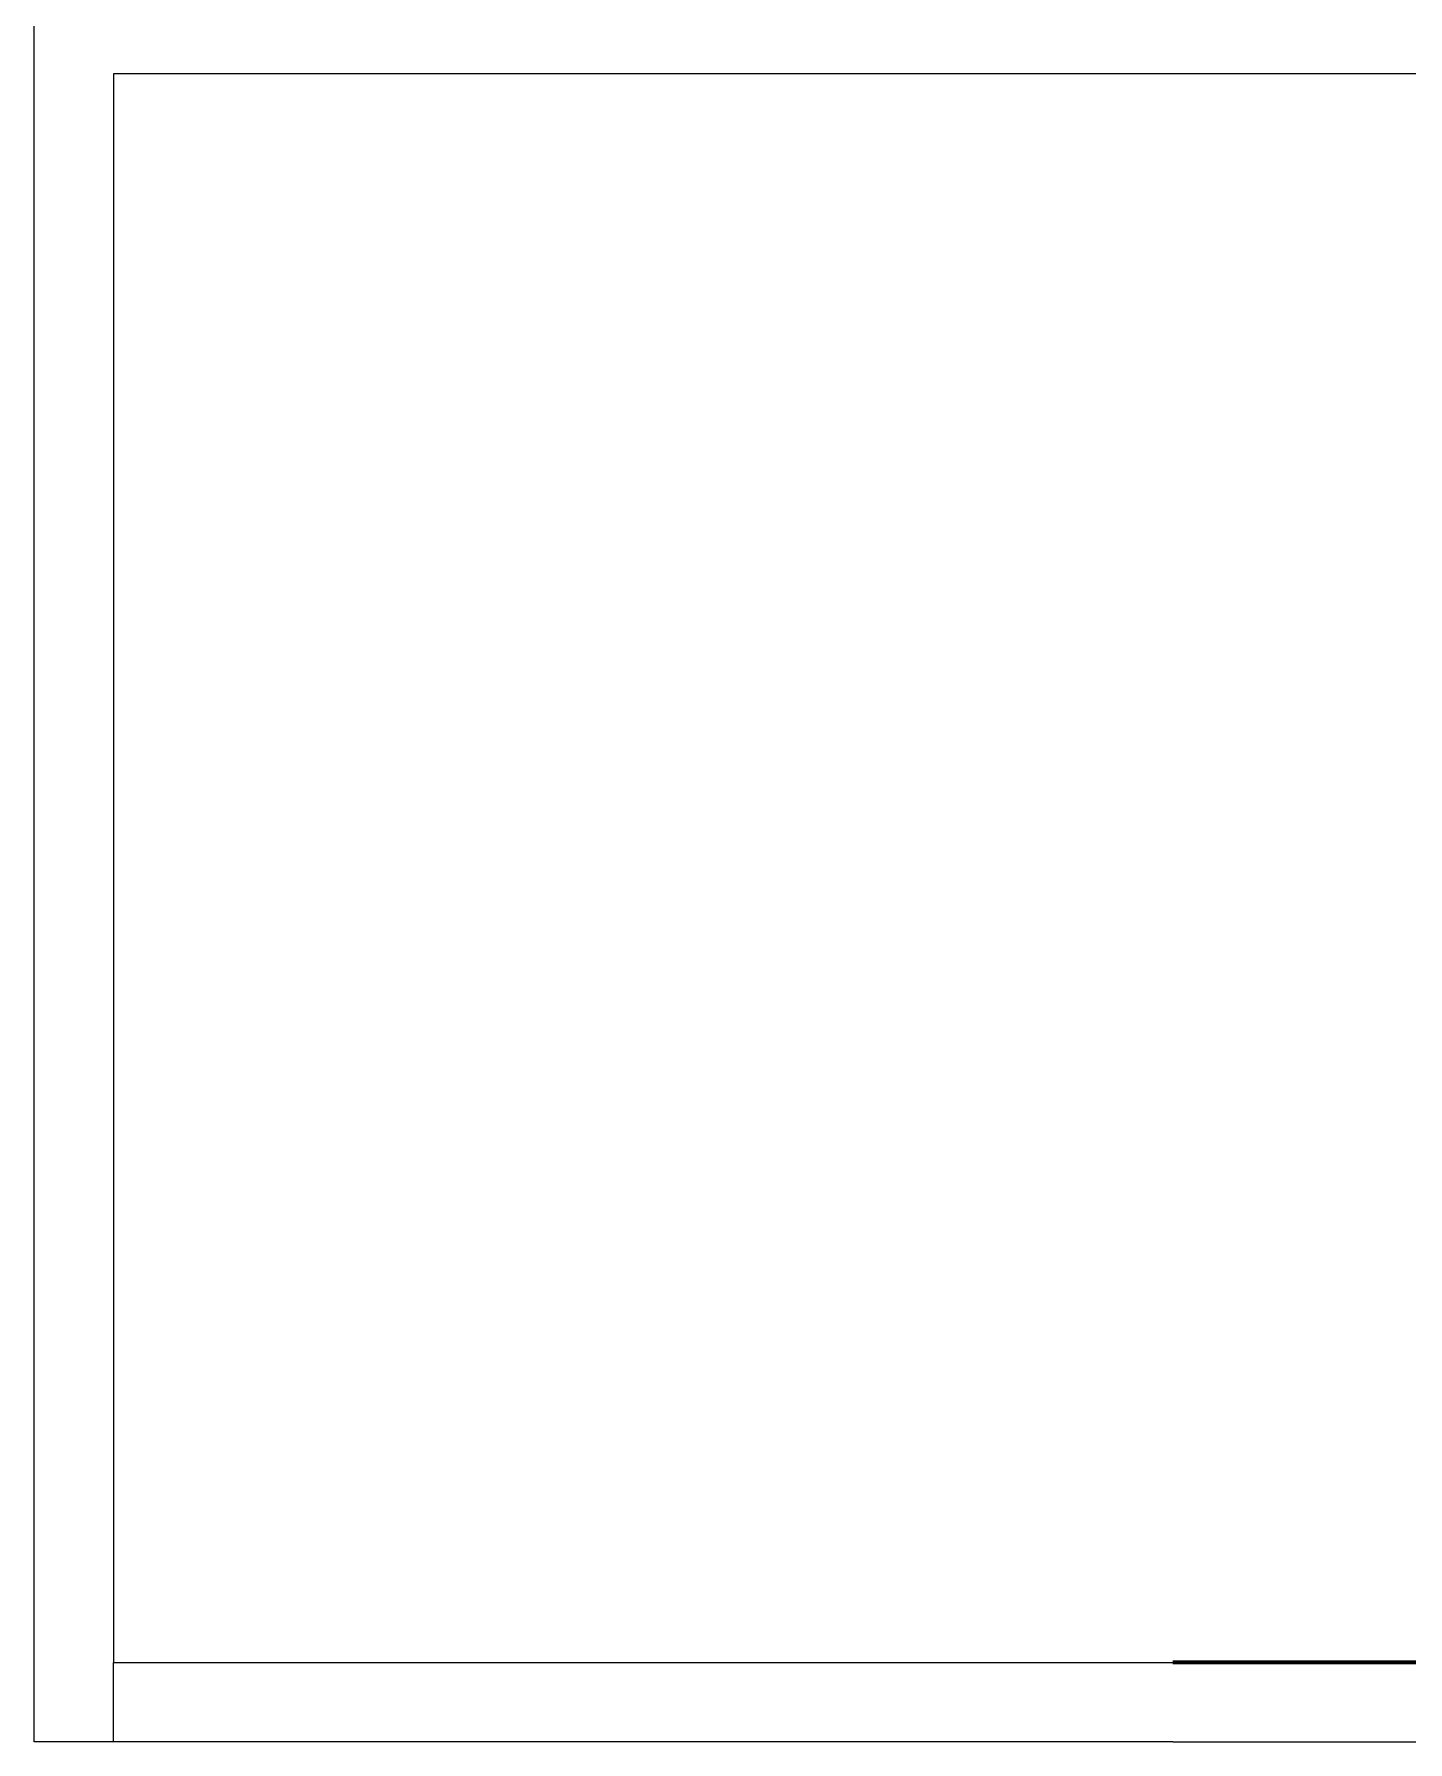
# Model space of a CAD drawing. Header units: millimetres. Extents: x 2513 to 2669, y 1505 to 1675.
# Drawn here: x 2522.106 to 2524.699, y 1505.708 to 1508.933 of the extents above; entities that cross this region are included whole.
import ezdxf

# ---------------------------------------------------------------- set-up
doc = ezdxf.new("R2010")
doc.units = ezdxf.units.MM

msp = doc.modelspace()

# ---------------------------------------------------------------- linework, layer by layer
for p, q in [((2522.1057, 1508.8578), (2522.1057, 1509.0078)), ((2522.1057, 1505.7078), (2522.1057, 1508.8578)), ((2537.2557, 1508.8578), (2522.2557, 1508.8578)), ((2522.2557, 1508.8578), (2522.2557, 1505.8578)), ((2522.2557, 1505.7078), (2522.2557, 1505.8578)), ((2522.2557, 1505.8578), (2524.2557, 1505.8578)), ((2522.2557, 1505.7078), (2522.1057, 1505.7078)), ((2524.2557, 1505.7078), (2522.2557, 1505.7078)), ((2524.2557, 1505.7078), (2536.2557, 1505.7078))]:
    msp.add_line(p, q)
at = {"lineweight": 100}
msp.add_line((2536.2557, 1505.8578), (2524.2557, 1505.8578), dxfattribs=at)

doc.saveas('drawing.dxf')
